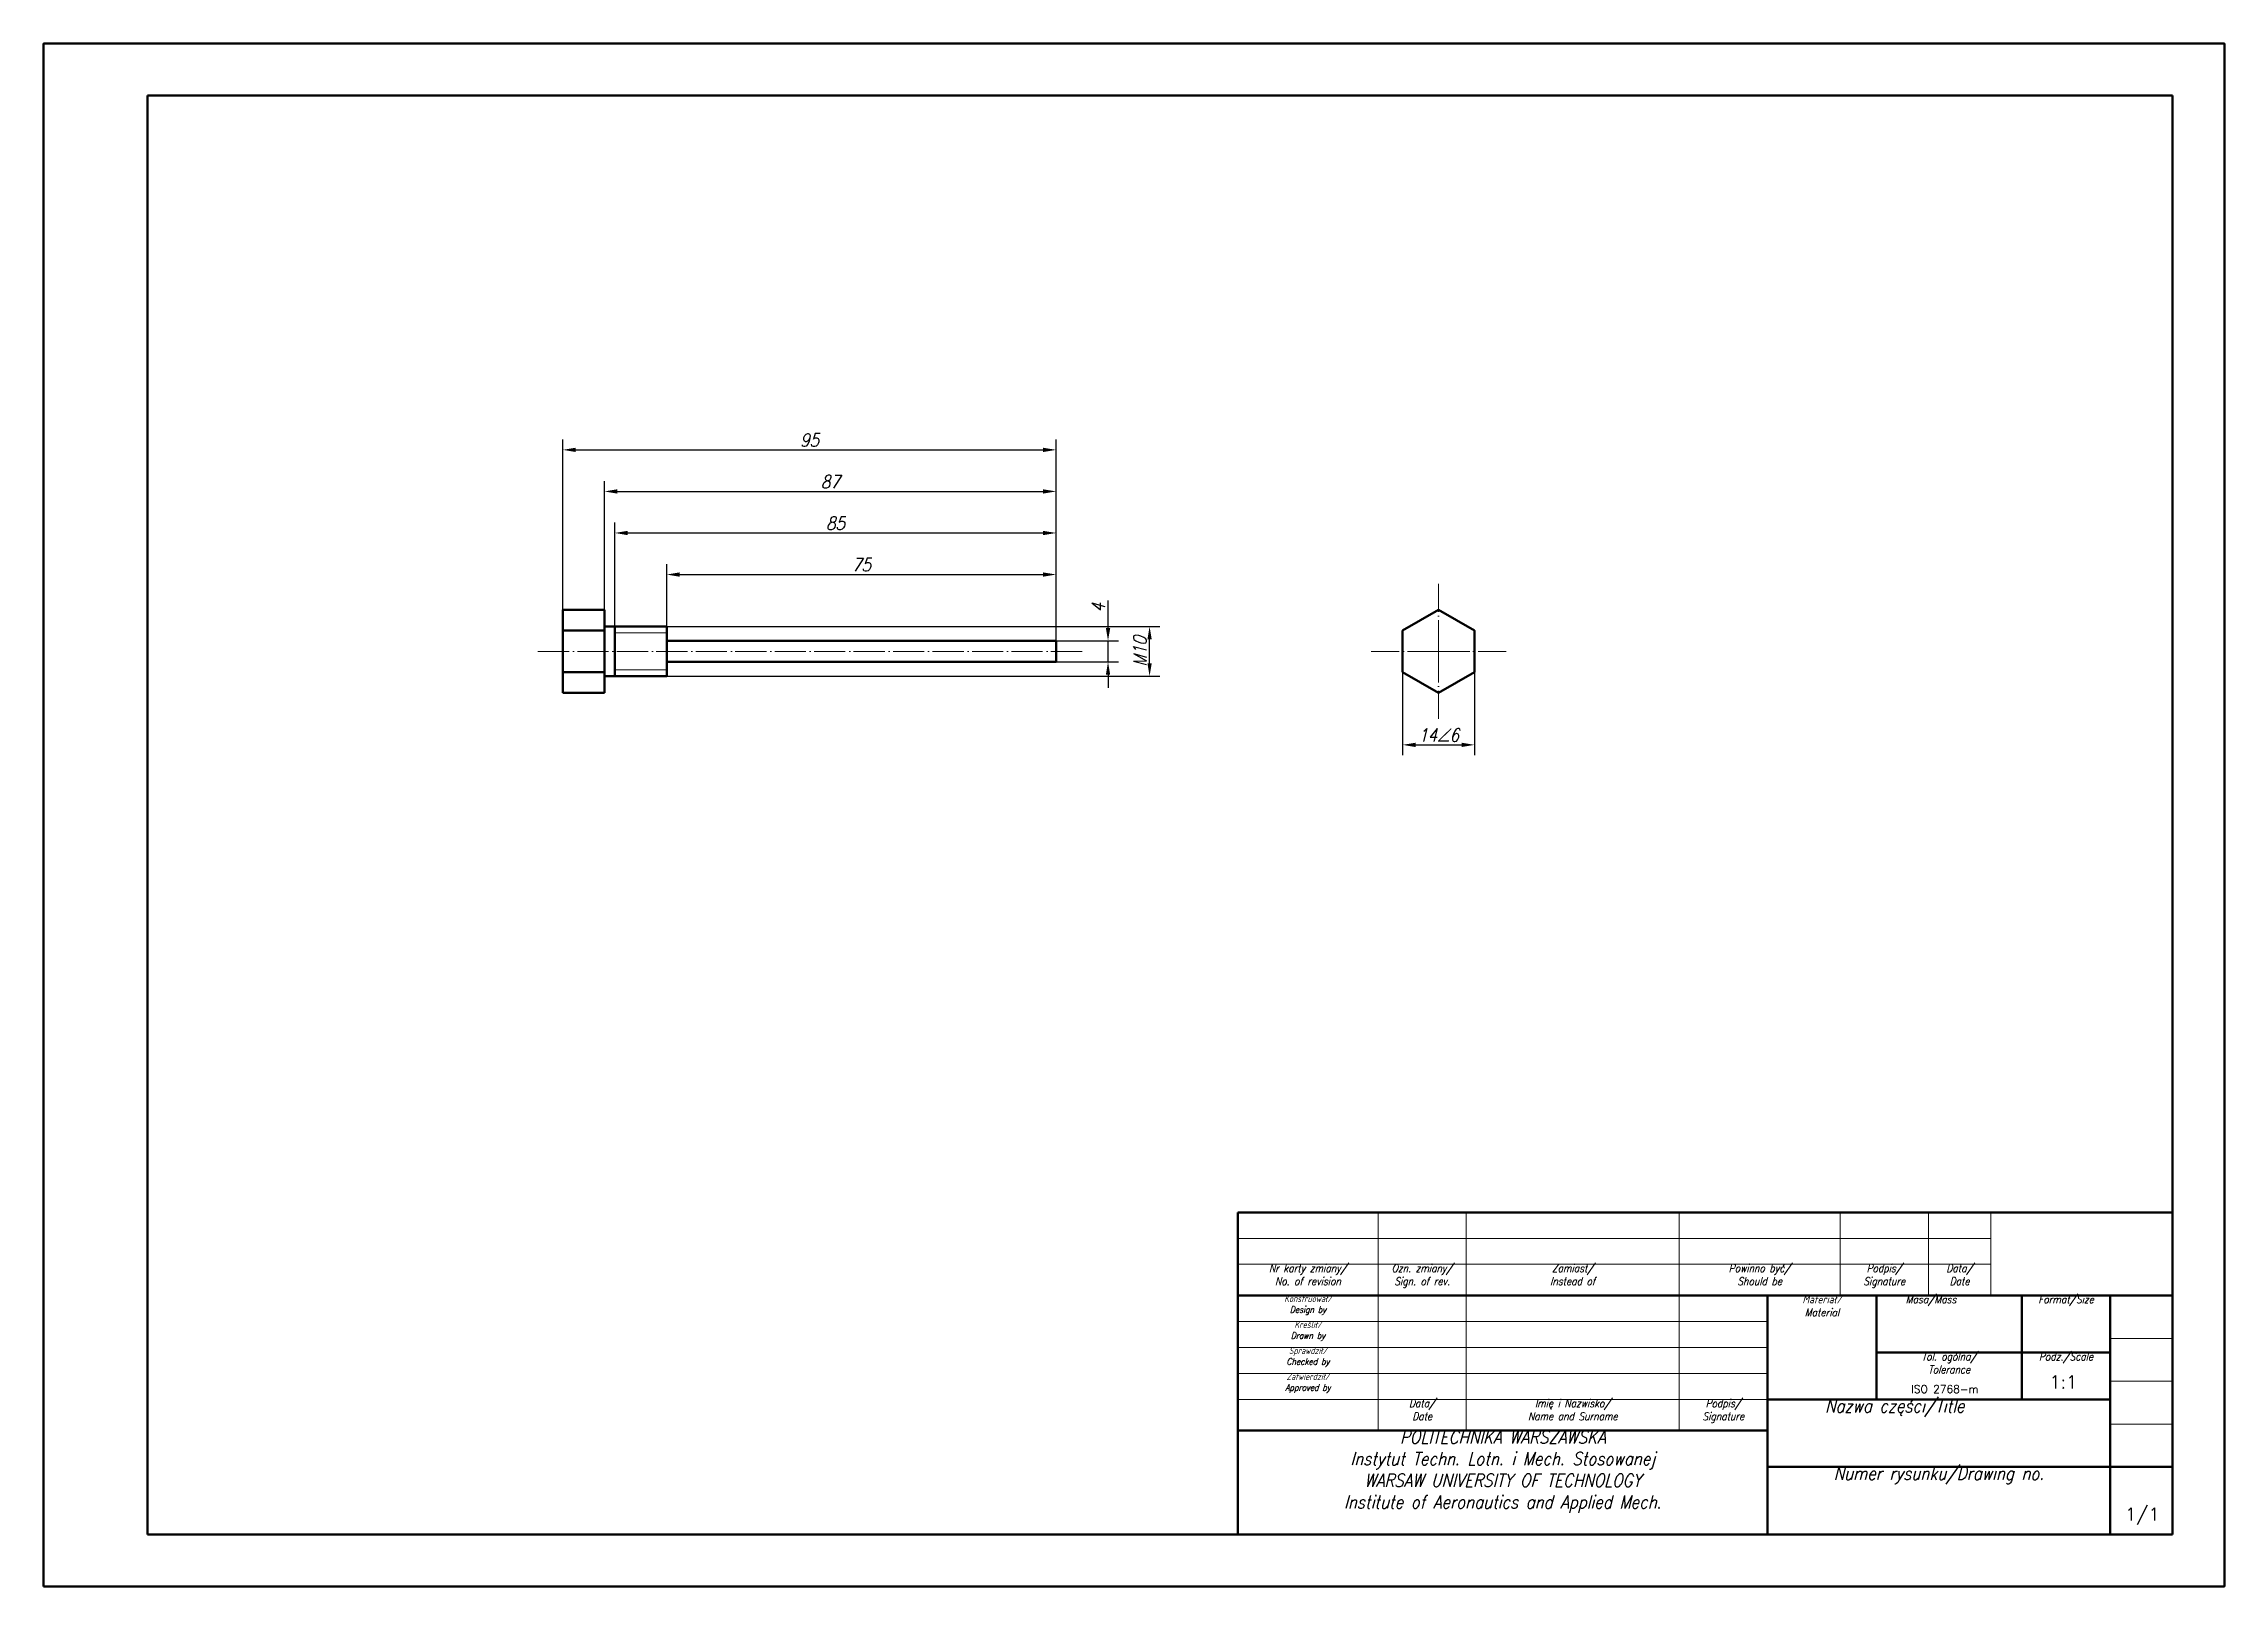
# Model space of a CAD drawing. Header units: millimetres. Extents: x -4 to 416, y 0 to 297.
import ezdxf
from ezdxf.enums import TextEntityAlignment as Align

# ---------------------------------------------------------------- set-up
doc = ezdxf.new("R2010")
doc.units = ezdxf.units.MM
doc.header["$LTSCALE"] = 0.5
doc.linetypes.add('ACAD_ISO04W050', pattern=[15, 12, -1.5, 0, -1.5])
for name, color, linetype, lineweight in [('1-DL. KRESKA KROPKA (CIENKA)', 1, 'ACAD_ISO04W050', 18), ('111-NAPISY', 111, 'Continuous', 18), ('3-WYMIAR', 3, 'Continuous', 18), ('4-CIENKA CIĄGŁA', 4, 'Continuous', 18), ('41-GRUBA CIĄGŁA', 41, 'Continuous', 50)]:
    doc.layers.add(name, color=color, linetype=linetype, lineweight=lineweight)
doc.styles.get("Standard").update_dxf_attribs({"font": 'simplex.shx', "width": 0.85, "oblique": 15})
doc.dimstyles.new('RYS_TECHNICZNY', dxfattribs={"dimtxt": 2.5, "dimasz": 2.5, "dimexe": 2, "dimexo": 0, "dimtad": 1, "dimtxsty": 'Standard', "dimcen": -4, "dimadec": 0, "dimazin": 0, "dimtfac": 1, "dimtmove": 0, "dimatfit": 0, "dimfxl": 1, "dimarcsym": 0})

# ---------------------------------------------------------------- blocks, each defined once
blk = doc.blocks.new('A3_2016')
at = {"layer": '41-GRUBA CIĄGŁA'}
for p, q in [((410, 287), (20, 287)), ((20, 287), (20, 10)), ((410, 10), (410, 287)), ((20, 10), (410, 10))]:
    blk.add_line(p, q, dxfattribs=at)
blk.add_lwpolyline([(0, 0), (0, 297), (420, 297), (420, 0)], close=True, dxfattribs=at)
blk = doc.blocks.new('TAB_RYSUNKOWA_2016')
at = {"layer": '4-CIENKA CIĄGŁA'}
for p, q in [((-153, 20), (-153, 62)), ((-136, 20), (-136, 62)), ((-95, 20), (-95, 62)), ((-64, 46), (-64, 62)), ((-47, 46), (-47, 62)), ((-35, 46), (-35, 62)), ((-180, 57), (-35, 57)), ((-180, 52), (-35, 52)), ((-180, 41), (-78, 41)), ((-180, 36), (-78, 36)), ((-12, 37.75), (0, 37.75)), ((-180, 31), (-78, 31)), ((-12, 29.5), (0, 29.5)), ((-180, 26), (-78, 26)), ((-12, 21.25), (0, 21.25))]:
    blk.add_line(p, q, dxfattribs=at)
at = {"layer": '41-GRUBA CIĄGŁA'}
for p, q in [((-180, 62), (0, 62)), ((-180, 0), (-180, 62)), ((-180, 46), (0, 46)), ((-78, 0), (-78, 46)), ((-57, 26), (-57, 46)), ((-29, 26), (-29, 46)), ((-12, 26), (-12, 46)), ((-57, 35), (-12, 35)), ((-78, 26), (-12, 26)), ((-12, 26), (-12, 0)), ((-180, 20), (-78, 20)), ((-78, 13), (-12, 13)), ((-12, 13), (0, 13))]:
    blk.add_line(p, q, dxfattribs=at)
at = {"layer": '111-NAPISY', "attachment_point": 1}
for s, width, heights, insert, char_height in [('\\pxb0.33333,qc;Nr karty zmiany/\\P\\pb0.25;No. of revision', 27, [7.24], (-180, 52), 1.5), ('\\pxb0.33333,qc;Ozn. zmiany/\\P\\pb0.33333;Sign. of rev.', 17, [6], (-153, 52), 1.5), ('\\pxb0.33333,qc;Zamiast/\\PInstead of', 41, [6], (-136, 52), 1.5), ('\\pxb0.33333,qc;Powinno być/\\PShould be', 31, [6], (-95, 52), 1.5), ('\\pxb0.33333,qc;Podpis/\\PSignature', 17, [6], (-64, 52), 1.5), ('\\pxb0.33333,qc;Data/\\PDate', 12, [6], (-47, 52), 1.5), ('\\pxb0.332,qc;Masa/Mass', 21, [2.51], (-57, 46), 1.5), ('\\pxb0.332,qc;Format/Size', 17, [2.51], (-29, 46), 1.5), ('\\pxb0.25,qc;Konstruował/\\PDesign by', 27, [5], (-180, 46), 1.25), ('\\pxb0.332,qc;Materiał/\\PMaterial', 21, [6], (-78, 46), 1.5), ('\\pxb0.25333,qc;{\\H0.83333x;Kreślił/\\PDrawn by}', 27, [5], (-180, 41), 1.5), ('\\pxb0.25,qc;Sprawdził/\\PChecked by', 27, [5], (-180, 36), 1.25), ('\\pxb0.332,qc;Tol. ogólna/\\PTolerance', 28, [5.65], (-57, 35), 1.5), ('\\pxb0.332,qc;Podz./Scale', 17, [2.51], (-29, 35), 1.5), ('\\pxb0.25333,qc;Zatwierdził/\\PApproved by', 27, [5], (-180, 31), 1.25), ('\\pxb0.33333,qc;Data/\\PDate', 17, [6], (-153, 26), 1.5), ('\\pxb0.33333,qc;Imię i Nazwisko/\\PName and Surname', 41, [6], (-136, 26), 1.5), ('\\pxb0.33333,qc;Podpis/\\PSignature', 17, [6], (-95, 26), 1.5), ('\\pxb0.332,qc;Nazwa części/Title', 49, [3.53], (-78, 26), 2.5), ('\\pxb0.332,qc;POLITECHNIKA WARSZAWSKA\\PInstytut Techn. Lotn. i Mech. Stosowanej\\PWARSAW UNIVERSITY OF TECHNOLOGY\\PInstitute of Aeronautics and Applied Mech.', 102, [20], (-180, 20), 2.5), ('\\pxb0.332,qc;Numer rysunku/Drawing no.', 66, [3.53], (-78, 13), 2.5)]:
    blk.add_mtext_dynamic_manual_height_columns(s, width=width, gutter_width=7.5, heights=heights, dxfattribs=dict(at, insert=insert, char_height=char_height))
at = {"layer": '111-NAPISY'}
for tag, p, height in [('DATA', (-146.9, 42.66), 1.25), ('KONSTRUKTOR', (-134.7, 42.58), 1.25), ('DATA', (-147.12, 37.94), 1.25), ('KRESLIL', (-134.74, 37.66), 1.25), ('MASA', (-47.77, 38.03), 2.5), ('A', (-23.26, 38.03), 2.5), ('DATA', (-147.26, 32.91), 1.25), ('SPRAWDZIL', (-134.97, 32.53), 1.25), ('MAT', (-70.49, 33.85), 2.5), ('X:X', (-23.7, 28.11), 2.5), ('DATA', (-147.35, 28.11), 1.25), ('ZATWIERDZIL', (-134.78, 27.73), 1.25), ('TOLERANCJA', (-50.34, 27.22), 1.5), ('NR_RYSUNKU', (-57.61, 3.39), 2.5), ('X/X', (-9.13, 2.65), 2.5)]:
    blk.add_attdef(tag, p, '', height=height, dxfattribs=at)
blk.add_attdef('NAZWA_CZESCI', text='', height=2.5, dxfattribs=at).set_placement((-59.19, 18.76), align=Align.TOP_LEFT)
blk = doc.blocks.new('*D63')
at = {"layer": '3-WYMIAR', "color": 0, "lineweight": -2, "transparency": 16777216}
for p, q in [((116, 182.28), (116, 197.07)), ((118.5, 195.07), (188.5, 195.07)), ((191, 182.28), (191, 197.07))]:
    blk.add_line(p, q, dxfattribs=at)
at = {"layer": '3-WYMIAR', "color": 0, "transparency": 16777216}
for points in [[(118.5, 195.48), (118.5, 194.65), (116, 195.07)], [(188.5, 195.48), (188.5, 194.65), (191, 195.07)]]:
    blk.add_solid(points, dxfattribs=at)
at = {"layer": 'Defpoints', "color": 0, "transparency": 16777216}
for p in [(191, 195.07), (116, 182.28), (191, 182.28)]:
    blk.add_point(p, dxfattribs=at)
at = {"layer": '3-WYMIAR', "color": 0, "transparency": 16777216, "insert": (153.5, 196.94), "char_height": 2.5, "attachment_point": 5}
blk.add_mtext('75', dxfattribs=at)
blk = doc.blocks.new('*D64')
at = {"layer": '3-WYMIAR', "color": 0, "lineweight": -2, "transparency": 16777216}
for p, q in [((106, 185.07), (106, 205.07)), ((108.5, 203.07), (188.5, 203.07)), ((191, 185.07), (191, 205.07))]:
    blk.add_line(p, q, dxfattribs=at)
at = {"layer": '3-WYMIAR', "color": 0, "transparency": 16777216}
for points in [[(108.5, 203.48), (108.5, 202.65), (106, 203.07)], [(188.5, 203.48), (188.5, 202.65), (191, 203.07)]]:
    blk.add_solid(points, dxfattribs=at)
at = {"layer": 'Defpoints', "color": 0, "transparency": 16777216}
for p in [(191, 203.07), (106, 185.07), (191, 185.07)]:
    blk.add_point(p, dxfattribs=at)
at = {"layer": '3-WYMIAR', "color": 0, "transparency": 16777216, "insert": (148.5, 204.94), "char_height": 2.5, "attachment_point": 5}
blk.add_mtext('85', dxfattribs=at)
blk = doc.blocks.new('*D65')
at = {"layer": '3-WYMIAR', "color": 0, "lineweight": -2, "transparency": 16777216}
for p, q in [((104, 185.07), (104, 213.07)), ((106.5, 211.07), (188.5, 211.07)), ((191, 185.07), (191, 213.07))]:
    blk.add_line(p, q, dxfattribs=at)
at = {"layer": '3-WYMIAR', "color": 0, "transparency": 16777216}
for points in [[(106.5, 211.48), (106.5, 210.65), (104, 211.07)], [(188.5, 211.48), (188.5, 210.65), (191, 211.07)]]:
    blk.add_solid(points, dxfattribs=at)
at = {"layer": 'Defpoints', "color": 0, "transparency": 16777216}
for p in [(191, 211.07), (104, 185.07), (191, 185.07)]:
    blk.add_point(p, dxfattribs=at)
at = {"layer": '3-WYMIAR', "color": 0, "transparency": 16777216, "insert": (147.5, 212.94), "char_height": 2.5, "attachment_point": 5}
blk.add_mtext('87', dxfattribs=at)
blk = doc.blocks.new('*D66')
at = {"layer": '3-WYMIAR', "color": 0, "lineweight": -2, "transparency": 16777216}
for p, q in [((96, 188.28), (96, 221.07)), ((98.5, 219.07), (188.5, 219.07)), ((191, 182.28), (191, 221.07))]:
    blk.add_line(p, q, dxfattribs=at)
at = {"layer": '3-WYMIAR', "color": 0, "transparency": 16777216}
for points in [[(98.5, 219.48), (98.5, 218.65), (96, 219.07)], [(188.5, 219.48), (188.5, 218.65), (191, 219.07)]]:
    blk.add_solid(points, dxfattribs=at)
at = {"layer": 'Defpoints', "color": 0, "transparency": 16777216}
for p in [(191, 219.07), (96, 188.28), (191, 182.28)]:
    blk.add_point(p, dxfattribs=at)
at = {"layer": '3-WYMIAR', "color": 0, "transparency": 16777216, "insert": (143.5, 220.94), "char_height": 2.5, "attachment_point": 5}
blk.add_mtext('95', dxfattribs=at)
blk = doc.blocks.new('*D67')
at = {"layer": '3-WYMIAR', "color": 0, "lineweight": -2, "transparency": 16777216}
for p, q in [((201, 184.78), (201, 190.04)), ((191, 182.28), (203, 182.28)), ((201, 178.28), (201, 182.28)), ((191, 178.28), (203, 178.28)), ((201, 175.78), (201, 173.28))]:
    blk.add_line(p, q, dxfattribs=at)
at = {"layer": '3-WYMIAR', "color": 0, "transparency": 16777216}
for points in [[(200.59, 184.78), (201.42, 184.78), (201, 182.28)], [(200.59, 175.78), (201.42, 175.78), (201, 178.28)]]:
    blk.add_solid(points, dxfattribs=at)
at = {"layer": 'Defpoints', "color": 0, "transparency": 16777216}
for p in [(191, 182.28), (201, 182.28), (191, 178.28)]:
    blk.add_point(p, dxfattribs=at)
at = {"layer": '3-WYMIAR', "color": 0, "transparency": 16777216, "insert": (199.13, 188.66), "char_height": 2.5, "attachment_point": 5, "rotation": 90}
blk.add_mtext('4', dxfattribs=at)
blk = doc.blocks.new('*D68')
at = {"layer": '3-WYMIAR', "color": 0, "lineweight": -2, "transparency": 16777216}
for p, q in [((116, 185.07), (211, 185.07)), ((209, 177.99), (209, 182.57)), ((116, 175.49), (211, 175.49))]:
    blk.add_line(p, q, dxfattribs=at)
at = {"layer": '3-WYMIAR', "color": 0, "transparency": 16777216}
for points in [[(208.59, 182.57), (209.42, 182.57), (209, 185.07)], [(208.59, 177.99), (209.42, 177.99), (209, 175.49)]]:
    blk.add_solid(points, dxfattribs=at)
at = {"layer": 'Defpoints', "color": 0, "transparency": 16777216}
for p in [(116, 185.07), (209, 185.07), (116, 175.49)]:
    blk.add_point(p, dxfattribs=at)
at = {"layer": '3-WYMIAR', "color": 0, "transparency": 16777216, "insert": (207.13, 180.28), "char_height": 2.5, "attachment_point": 5, "rotation": 90}
blk.add_mtext('M10', dxfattribs=at)
blk = doc.blocks.new('*D69')
at = {"layer": '3-WYMIAR', "color": 0, "lineweight": -2, "transparency": 16777216}
for p, q in [((257.74, 180.28), (257.74, 160.28)), ((271.59, 180.28), (271.59, 160.28)), ((260.24, 162.28), (269.09, 162.28))]:
    blk.add_line(p, q, dxfattribs=at)
at = {"layer": '3-WYMIAR', "color": 0, "transparency": 16777216}
for points in [[(260.24, 162.69), (260.24, 161.86), (257.74, 162.28)], [(269.09, 162.69), (269.09, 161.86), (271.59, 162.28)]]:
    blk.add_solid(points, dxfattribs=at)
at = {"layer": 'Defpoints', "color": 0, "transparency": 16777216}
for p in [(257.74, 180.28), (271.59, 180.28), (271.59, 162.28)]:
    blk.add_point(p, dxfattribs=at)
at = {"layer": '3-WYMIAR', "color": 0, "transparency": 16777216, "insert": (264.67, 164.15), "char_height": 2.5, "attachment_point": 5}
blk.add_mtext('14∠6', dxfattribs=at)

msp = doc.modelspace()

# ---------------------------------------------------------------- linework, layer by layer
at = {"layer": '1-DL. KRESKA KROPKA (CIENKA)'}
for p, q in [((264.665, 180.275), (264.665, 193.275)), ((196.003, 180.275), (91.003, 180.275)), ((264.665, 180.275), (251.665, 180.275)), ((264.665, 180.275), (264.665, 167.275)), ((264.665, 180.275), (277.665, 180.275))]:
    msp.add_line(p, q, dxfattribs=at)
at = {"layer": '3-WYMIAR'}
for p, q in [((191.003, 211.065), (191.003, 219.065)), ((191.003, 203.065), (191.003, 211.065)), ((191.003, 195.065), (191.003, 203.065)), ((116.003, 185.065), (116.003, 195.065))]:
    msp.add_line(p, q, dxfattribs=at)
at = {"layer": '4-CIENKA CIĄGŁA'}
for p, q in [((116.003, 183.815), (106.003, 183.815)), ((116.003, 176.735), (106.003, 176.735))]:
    msp.add_line(p, q, dxfattribs=at)
at = {"layer": '41-GRUBA CIĄGŁA'}
for p, q in [((96.003, 180.275), (96.003, 188.275)), ((96.003, 188.275), (104.003, 188.275)), ((104.003, 188.275), (104.003, 180.275)), ((104.003, 180.275), (104.003, 185.065)), ((104.003, 185.065), (106.003, 185.065)), ((106.003, 185.065), (106.003, 180.275)), ((106.003, 185.065), (116.003, 185.065)), ((116.003, 185.065), (116.003, 180.275)), ((96.003, 184.275), (104.003, 184.275)), ((116.003, 180.275), (116.003, 182.275)), ((116.003, 182.275), (191.003, 182.275)), ((191.003, 182.275), (191.003, 180.275)), ((96.003, 180.275), (96.003, 172.275)), ((104.003, 172.275), (104.003, 180.275)), ((104.003, 180.275), (104.003, 175.485)), ((106.003, 175.485), (106.003, 180.275)), ((116.003, 175.485), (116.003, 180.275)), ((116.003, 180.275), (116.003, 178.275)), ((116.003, 178.275), (191.003, 178.275)), ((191.003, 178.275), (191.003, 180.275)), ((96.003, 176.275), (104.003, 176.275)), ((96.003, 172.275), (104.003, 172.275)), ((104.003, 175.485), (106.003, 175.485)), ((106.003, 175.485), (116.003, 175.485))]:
    msp.add_line(p, q, dxfattribs=at)
msp.add_lwpolyline([(264.665, 172.275), (271.593, 176.275), (271.593, 184.275), (264.665, 188.275), (257.737, 184.275), (257.737, 176.275)], close=True, dxfattribs=at)

# ---------------------------------------------------------------- block references
at = {"layer": '1-DL. KRESKA KROPKA (CIENKA)'}
msp.add_blockref('A3_2016', (-3.997, 0.275), dxfattribs=at)
msp.add_blockref('TAB_RYSUNKOWA_2016', (406.003, 10.275), dxfattribs=at).add_auto_attribs({'X:X': '1:1', 'TOLERANCJA': 'ISO 2768-m', 'X/X': '1/1'})

# ---------------------------------------------------------------- dimensions: what is measured, and where the dimension line sits
at = {"layer": '3-WYMIAR'}
for base, p1, p2, picture, middle in [((191.003, 219.065), (96.003, 188.275), (191.003, 182.275), '*D66', (143.503, 220.94)), ((191.003, 211.065), (104.003, 185.065), (191.003, 185.065), '*D65', (147.503, 212.94)), ((191.003, 203.065), (106.003, 185.065), (191.003, 185.065), '*D64', (148.503, 204.94)), ((191.003, 195.065), (116.003, 182.275), (191.003, 182.275), '*D63', (153.503, 196.94))]:
    dim = msp.add_linear_dim(base=base, p1=p1, p2=p2, dimstyle='RYS_TECHNICZNY', dxfattribs=at)
    dim.commit()
    dim.dimension.update_dxf_attribs({"geometry": picture, "text_midpoint": middle})
dim = msp.add_linear_dim(base=(201.003, 182.275), p1=(191.003, 178.275), p2=(191.003, 182.275), angle=90, dimstyle='RYS_TECHNICZNY', dxfattribs=at)
dim.commit()
dim.dimension.update_dxf_attribs({"geometry": '*D67', "text_midpoint": (199.128, 188.659)})
dim = msp.add_linear_dim(base=(209.003, 185.065), p1=(116.003, 175.485), p2=(116.003, 185.065), angle=90, dimstyle='RYS_TECHNICZNY', override={"dimdec": 0, "dimpost": 'M<>'}, dxfattribs=at)
dim.commit()
dim.dimension.update_dxf_attribs({"geometry": '*D68', "text_midpoint": (207.128, 180.275)})
dim = msp.add_linear_dim(base=(271.593, 162.275), p1=(257.737, 180.275), p2=(271.593, 180.275), dimstyle='RYS_TECHNICZNY', override={"dimdec": 0, "dimpost": '∠6'}, dxfattribs=at)
dim.commit()
dim.dimension.update_dxf_attribs({"geometry": '*D69', "text_midpoint": (264.665, 164.15)})

doc.saveas('drawing.dxf')
